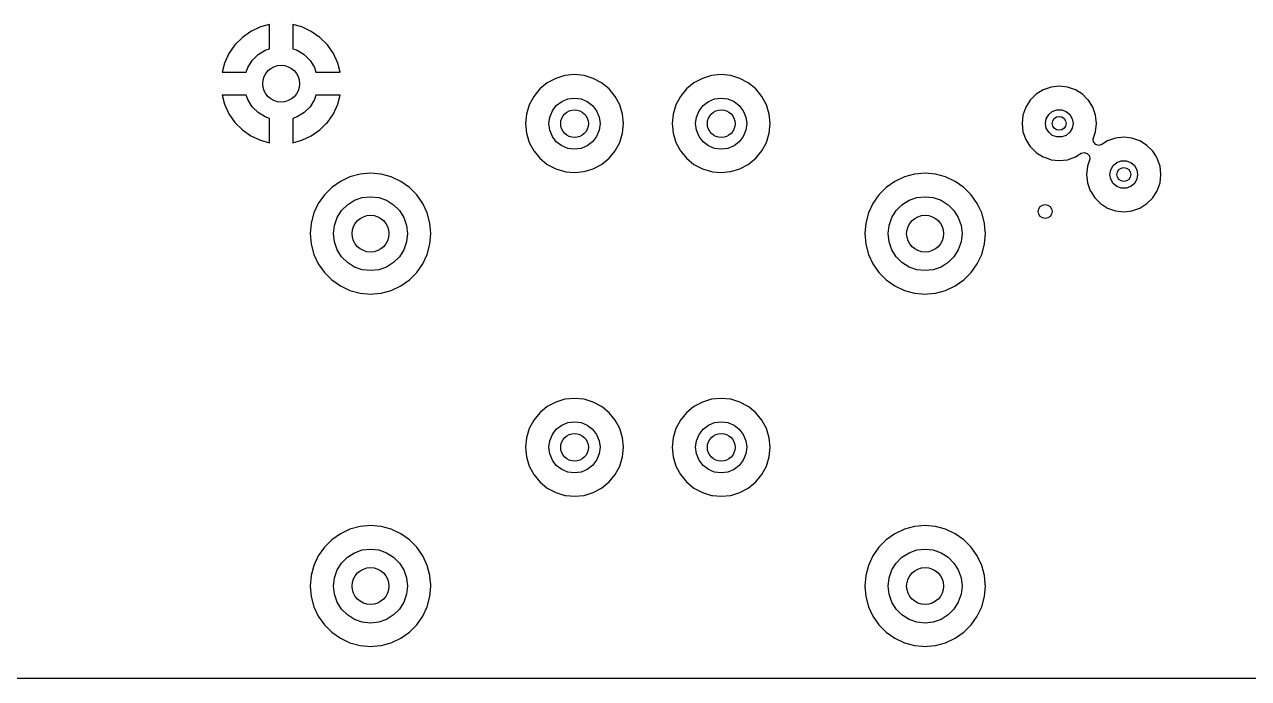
# Model space of a CAD drawing. Extents: x 2.85 to 10.26, y -4.55 to -2.42.
# Drawn here: x 4.666 to 5.709, y -4.547 to -3.99 of the extents above; entities that cross this region are included whole.
import ezdxf

# ---------------------------------------------------------------- set-up
doc = ezdxf.new("R2010")
doc.units = 0
doc.header["$MEASUREMENT"] = 0
doc.layers.add('BLACK', color=7, linetype='CONTINUOUS')

msp = doc.modelspace()

# ---------------------------------------------------------------- linework, layer by layer
at = {"layer": 'BLACK', "linetype": 'CONTINUOUS'}
for p, q in [((4.8669, -3.9925), (4.8587, -3.9963)), ((4.8746, -3.9904), (4.8669, -3.9925)), ((4.8746, -4.0111), (4.8746, -3.9904)), ((4.902, -3.9925), (4.8943, -3.9904)), ((4.8943, -3.9904), (4.8943, -4.0111)), ((4.9101, -3.9963), (4.902, -3.9925)), ((4.8514, -4.0014), (4.8451, -4.0077)), ((4.8587, -3.9963), (4.8514, -4.0014)), ((4.9175, -4.0014), (4.9101, -3.9963)), ((4.9238, -4.0077), (4.9175, -4.0014)), ((4.8399, -4.0151), (4.8361, -4.0232)), ((4.8451, -4.0077), (4.8399, -4.0151)), ((4.8648, -4.0161), (4.8708, -4.0124)), ((4.8708, -4.0124), (4.8746, -4.0111)), ((4.8943, -4.0111), (4.8981, -4.0124)), ((4.8981, -4.0124), (4.9041, -4.0161)), ((4.9289, -4.0151), (4.9238, -4.0077)), ((4.9327, -4.0232), (4.9289, -4.0151)), ((4.8361, -4.0232), (4.8341, -4.0309)), ((4.8361, -4.0232), (4.8361, -4.0232)), ((4.8561, -4.0271), (4.8598, -4.0211)), ((4.8598, -4.0211), (4.8648, -4.0161)), ((4.9041, -4.0161), (4.9091, -4.0211)), ((4.9091, -4.0211), (4.9128, -4.0271)), ((4.9348, -4.0309), (4.9327, -4.0232)), ((4.9327, -4.0232), (4.9327, -4.0232)), ((4.8341, -4.0309), (4.8547, -4.0309)), ((4.8341, -4.0309), (4.8341, -4.0309)), ((4.8547, -4.0309), (4.8561, -4.0271)), ((4.9128, -4.0271), (4.9141, -4.0309)), ((4.9141, -4.0309), (4.9348, -4.0309)), ((4.9348, -4.0309), (4.9348, -4.0309)), ((5.1262, -4.0339), (5.1184, -4.0363)), ((5.1344, -4.0331), (5.1262, -4.0339)), ((5.1425, -4.0339), (5.1344, -4.0331)), ((5.1451, -4.0347), (5.1425, -4.0339)), ((5.1425, -4.0339), (5.1425, -4.0339)), ((5.1425, -4.0339), (5.1425, -4.0339)), ((5.1503, -4.0363), (5.1451, -4.0347)), ((5.2512, -4.0339), (5.2434, -4.0363)), ((5.2594, -4.0331), (5.2512, -4.0339)), ((5.2675, -4.0339), (5.2594, -4.0331)), ((5.2701, -4.0347), (5.2675, -4.0339)), ((5.2675, -4.0339), (5.2675, -4.0339)), ((5.2675, -4.0339), (5.2675, -4.0339)), ((5.2753, -4.0363), (5.2701, -4.0347)), ((5.1049, -4.0453), (5.0997, -4.0516)), ((5.1112, -4.0401), (5.1049, -4.0453)), ((5.1184, -4.0363), (5.1112, -4.0401)), ((5.1112, -4.0401), (5.1112, -4.0401)), ((5.1575, -4.0401), (5.1503, -4.0363)), ((5.1638, -4.0453), (5.1575, -4.0401)), ((5.1575, -4.0401), (5.1575, -4.0401)), ((5.169, -4.0516), (5.1638, -4.0453)), ((5.2299, -4.0453), (5.2247, -4.0516)), ((5.2362, -4.0401), (5.2299, -4.0453)), ((5.2434, -4.0363), (5.2362, -4.0401)), ((5.2362, -4.0401), (5.2362, -4.0401)), ((5.2825, -4.0401), (5.2753, -4.0363)), ((5.2888, -4.0453), (5.2825, -4.0401)), ((5.2825, -4.0401), (5.2825, -4.0401)), ((5.294, -4.0516), (5.2888, -4.0453)), ((5.5337, -4.046), (5.5277, -4.0498)), ((5.5404, -4.0437), (5.5337, -4.046)), ((5.5474, -4.0429), (5.5404, -4.0437)), ((5.5404, -4.0437), (5.5404, -4.0437)), ((5.5545, -4.0437), (5.5474, -4.0429)), ((5.5474, -4.0429), (5.5474, -4.0429)), ((5.5612, -4.046), (5.5545, -4.0437)), ((5.5545, -4.0437), (5.5545, -4.0437)), ((5.5672, -4.0498), (5.5612, -4.046)), ((4.8341, -4.0506), (4.8361, -4.0583)), ((4.8547, -4.0506), (4.8341, -4.0506)), ((4.8561, -4.0544), (4.8547, -4.0506)), ((4.8598, -4.0604), (4.8561, -4.0544)), ((4.9128, -4.0544), (4.9091, -4.0604)), ((4.9141, -4.0506), (4.9128, -4.0544)), ((4.9348, -4.0506), (4.9141, -4.0506)), ((4.9327, -4.0583), (4.9348, -4.0506)), ((5.0997, -4.0516), (5.0958, -4.0588)), ((5.0997, -4.0516), (5.0997, -4.0516)), ((5.1189, -4.0594), (5.1235, -4.0559)), ((5.1235, -4.0559), (5.1287, -4.0537)), ((5.1287, -4.0537), (5.1344, -4.053)), ((5.1344, -4.053), (5.14, -4.0537)), ((5.14, -4.0537), (5.1453, -4.0559)), ((5.1453, -4.0559), (5.1498, -4.0594)), ((5.1729, -4.0588), (5.169, -4.0516)), ((5.169, -4.0516), (5.169, -4.0516)), ((5.2247, -4.0516), (5.2208, -4.0588)), ((5.2247, -4.0516), (5.2247, -4.0516)), ((5.2439, -4.0594), (5.2485, -4.0559)), ((5.2485, -4.0559), (5.2537, -4.0537)), ((5.2537, -4.0537), (5.2594, -4.053)), ((5.2594, -4.053), (5.265, -4.0537)), ((5.265, -4.0537), (5.2703, -4.0559)), ((5.2703, -4.0559), (5.2748, -4.0594)), ((5.2979, -4.0588), (5.294, -4.0516)), ((5.294, -4.0516), (5.294, -4.0516)), ((5.5226, -4.0548), (5.5189, -4.0608)), ((5.5277, -4.0498), (5.5226, -4.0548)), ((5.5719, -4.0545), (5.5672, -4.0498)), ((5.5722, -4.0548), (5.5719, -4.0545)), ((5.576, -4.0608), (5.5722, -4.0548)), ((4.8361, -4.0583), (4.8361, -4.0583)), ((4.8361, -4.0583), (4.8399, -4.0665)), ((4.8399, -4.0665), (4.8451, -4.0738)), ((4.8648, -4.0654), (4.8598, -4.0604)), ((4.8708, -4.0691), (4.8648, -4.0654)), ((4.9041, -4.0654), (4.8981, -4.0691)), ((4.9091, -4.0604), (4.9041, -4.0654)), ((4.9238, -4.0738), (4.9289, -4.0665)), ((4.9289, -4.0665), (4.9327, -4.0583)), ((4.9327, -4.0583), (4.9327, -4.0583)), ((5.0934, -4.0667), (5.0926, -4.0748)), ((5.0958, -4.0588), (5.0934, -4.0667)), ((5.1133, -4.0692), (5.1155, -4.0639)), ((5.1155, -4.0639), (5.1189, -4.0594)), ((5.1498, -4.0594), (5.1532, -4.0639)), ((5.1532, -4.0639), (5.1554, -4.0692)), ((5.1753, -4.0667), (5.1729, -4.0588)), ((5.1729, -4.0588), (5.1729, -4.0588)), ((5.1729, -4.0588), (5.1729, -4.0588)), ((5.1761, -4.0748), (5.1753, -4.0667)), ((5.2184, -4.0667), (5.2176, -4.0748)), ((5.2208, -4.0588), (5.2184, -4.0667)), ((5.2383, -4.0692), (5.2405, -4.0639)), ((5.2405, -4.0639), (5.2439, -4.0594)), ((5.2748, -4.0594), (5.2782, -4.0639)), ((5.2782, -4.0639), (5.2804, -4.0692)), ((5.3003, -4.0667), (5.2979, -4.0588)), ((5.2979, -4.0588), (5.2979, -4.0588)), ((5.2979, -4.0588), (5.2979, -4.0588)), ((5.301, -4.0746), (5.3003, -4.0667)), ((5.5189, -4.0608), (5.5165, -4.0675)), ((5.5363, -4.0706), (5.5384, -4.067)), ((5.5384, -4.067), (5.5415, -4.0644)), ((5.5415, -4.0644), (5.5454, -4.063)), ((5.5454, -4.063), (5.5495, -4.063)), ((5.5495, -4.063), (5.5533, -4.0644)), ((5.5533, -4.0644), (5.5565, -4.067)), ((5.5565, -4.067), (5.5585, -4.0706)), ((5.5769, -4.0633), (5.576, -4.0608)), ((5.5784, -4.0675), (5.5769, -4.0633)), ((4.8451, -4.0738), (4.8514, -4.0801)), ((4.8746, -4.0705), (4.8708, -4.0691)), ((4.8746, -4.0911), (4.8746, -4.0705)), ((4.8981, -4.0691), (4.8943, -4.0705)), ((4.8943, -4.0705), (4.8943, -4.0911)), ((4.9175, -4.0801), (4.9228, -4.0748)), ((4.9228, -4.0748), (4.9238, -4.0738)), ((5.0926, -4.0748), (5.0934, -4.0829)), ((5.1126, -4.0748), (5.1133, -4.0692)), ((5.1133, -4.0804), (5.1126, -4.0748)), ((5.1554, -4.0692), (5.1562, -4.0748)), ((5.1562, -4.0748), (5.1554, -4.0804)), ((5.1753, -4.0829), (5.1761, -4.0748)), ((5.2176, -4.0748), (5.2184, -4.0829)), ((5.2376, -4.0748), (5.2383, -4.0692)), ((5.2383, -4.0804), (5.2376, -4.0748)), ((5.2804, -4.0692), (5.2812, -4.0748)), ((5.2812, -4.0748), (5.2804, -4.0804)), ((5.3003, -4.0829), (5.3011, -4.0748)), ((5.3011, -4.0748), (5.301, -4.0746)), ((5.5165, -4.0675), (5.5157, -4.0746)), ((5.5157, -4.0746), (5.5165, -4.0817)), ((5.5157, -4.0746), (5.5157, -4.0746)), ((5.5165, -4.0675), (5.5165, -4.0675)), ((5.5356, -4.0746), (5.5363, -4.0706)), ((5.5363, -4.0786), (5.5356, -4.0746)), ((5.5585, -4.0706), (5.5593, -4.0746)), ((5.5593, -4.0746), (5.5585, -4.0786)), ((5.5792, -4.0746), (5.5784, -4.0675)), ((5.5784, -4.0675), (5.5784, -4.0675)), ((5.5784, -4.0817), (5.5792, -4.0746)), ((5.5792, -4.0746), (5.5792, -4.0746)), ((4.8514, -4.0801), (4.8587, -4.0853)), ((4.8587, -4.0853), (4.8669, -4.089)), ((4.902, -4.089), (4.9101, -4.0853)), ((4.9101, -4.0853), (4.9175, -4.0801)), ((5.0934, -4.0829), (5.0958, -4.0908)), ((5.1155, -4.0857), (5.1133, -4.0804)), ((5.1189, -4.0902), (5.1155, -4.0857)), ((5.1532, -4.0857), (5.1498, -4.0902)), ((5.1554, -4.0804), (5.1532, -4.0857)), ((5.1729, -4.0908), (5.1753, -4.0829)), ((5.2184, -4.0829), (5.2208, -4.0908)), ((5.2405, -4.0857), (5.2383, -4.0804)), ((5.2439, -4.0902), (5.2405, -4.0857)), ((5.2782, -4.0857), (5.2748, -4.0902)), ((5.2804, -4.0804), (5.2782, -4.0857)), ((5.2979, -4.0908), (5.3003, -4.0829)), ((5.5165, -4.0817), (5.5165, -4.0817)), ((5.5165, -4.0817), (5.5189, -4.0884)), ((5.5384, -4.0822), (5.5363, -4.0786)), ((5.5415, -4.0848), (5.5384, -4.0822)), ((5.5454, -4.0862), (5.5415, -4.0848)), ((5.5495, -4.0862), (5.5454, -4.0862)), ((5.5533, -4.0848), (5.5495, -4.0862)), ((5.5565, -4.0822), (5.5533, -4.0848)), ((5.5585, -4.0786), (5.5565, -4.0822)), ((5.5763, -4.0877), (5.5766, -4.0868)), ((5.5767, -4.0904), (5.5763, -4.0877)), ((5.5766, -4.0868), (5.5784, -4.0817)), ((5.5784, -4.0817), (5.5784, -4.0817)), ((5.5953, -4.0872), (5.5886, -4.0895)), ((5.6024, -4.0864), (5.5953, -4.0872)), ((5.5953, -4.0872), (5.5953, -4.0872)), ((5.6094, -4.0872), (5.6024, -4.0864)), ((5.6024, -4.0864), (5.6024, -4.0864)), ((5.6161, -4.0895), (5.6094, -4.0872)), ((5.6094, -4.0872), (5.6094, -4.0872)), ((4.8669, -4.089), (4.8669, -4.089)), ((4.8669, -4.089), (4.8746, -4.0911)), ((4.8746, -4.0911), (4.8746, -4.0911)), ((4.8943, -4.0911), (4.902, -4.089)), ((4.902, -4.089), (4.902, -4.089)), ((5.0958, -4.0908), (5.0997, -4.098)), ((5.0997, -4.098), (5.0997, -4.098)), ((5.0997, -4.098), (5.0997, -4.098)), ((5.0997, -4.098), (5.1, -4.0983)), ((5.1, -4.0983), (5.1049, -4.1043)), ((5.1235, -4.0937), (5.1189, -4.0902)), ((5.1287, -4.0959), (5.1235, -4.0937)), ((5.1344, -4.0966), (5.1287, -4.0959)), ((5.14, -4.0959), (5.1344, -4.0966)), ((5.1453, -4.0937), (5.14, -4.0959)), ((5.1498, -4.0902), (5.1453, -4.0937)), ((5.1638, -4.1043), (5.169, -4.098)), ((5.169, -4.098), (5.1729, -4.0908)), ((5.169, -4.098), (5.169, -4.098)), ((5.169, -4.098), (5.169, -4.098)), ((5.1729, -4.0908), (5.1729, -4.0908)), ((5.1729, -4.0908), (5.1729, -4.0908)), ((5.2208, -4.0908), (5.2247, -4.098)), ((5.2247, -4.098), (5.2247, -4.098)), ((5.2247, -4.098), (5.2247, -4.098)), ((5.2247, -4.098), (5.225, -4.0983)), ((5.225, -4.0983), (5.2299, -4.1043)), ((5.2485, -4.0937), (5.2439, -4.0902)), ((5.2537, -4.0959), (5.2485, -4.0937)), ((5.2594, -4.0966), (5.2537, -4.0959)), ((5.265, -4.0959), (5.2594, -4.0966)), ((5.2703, -4.0937), (5.265, -4.0959)), ((5.2748, -4.0902), (5.2703, -4.0937)), ((5.2888, -4.1043), (5.294, -4.098)), ((5.294, -4.098), (5.2979, -4.0908)), ((5.294, -4.098), (5.294, -4.098)), ((5.294, -4.098), (5.294, -4.098)), ((5.2979, -4.0908), (5.2979, -4.0908)), ((5.2979, -4.0908), (5.2979, -4.0908)), ((5.5189, -4.0884), (5.5215, -4.0925)), ((5.5215, -4.0925), (5.5226, -4.0944)), ((5.5226, -4.0944), (5.5277, -4.0994)), ((5.5785, -4.0925), (5.5767, -4.0904)), ((5.5811, -4.0933), (5.5785, -4.0925)), ((5.5838, -4.0926), (5.5811, -4.0933)), ((5.5886, -4.0895), (5.5838, -4.0926)), ((5.6193, -4.0915), (5.6161, -4.0895)), ((5.6221, -4.0933), (5.6193, -4.0915)), ((5.6272, -4.0983), (5.6221, -4.0933)), ((5.6283, -4.1001), (5.6272, -4.0983)), ((5.1049, -4.1043), (5.1112, -4.1095)), ((5.1575, -4.1095), (5.1638, -4.1043)), ((5.2299, -4.1043), (5.2362, -4.1095)), ((5.2825, -4.1095), (5.2888, -4.1043)), ((5.5277, -4.0994), (5.5289, -4.1002)), ((5.5289, -4.1002), (5.5323, -4.1023)), ((5.5323, -4.1023), (5.5337, -4.1032)), ((5.5337, -4.1032), (5.537, -4.1043)), ((5.537, -4.1043), (5.5404, -4.1055)), ((5.5404, -4.1055), (5.5404, -4.1055)), ((5.5404, -4.1055), (5.5474, -4.1063)), ((5.5474, -4.1063), (5.5545, -4.1055)), ((5.5474, -4.1063), (5.5474, -4.1063)), ((5.5474, -4.1063), (5.5474, -4.1063)), ((5.5545, -4.1055), (5.5612, -4.1032)), ((5.5545, -4.1055), (5.5545, -4.1055)), ((5.5545, -4.1055), (5.5545, -4.1055)), ((5.5612, -4.1032), (5.566, -4.1001)), ((5.566, -4.1001), (5.5687, -4.0994)), ((5.5687, -4.0994), (5.5713, -4.1002)), ((5.5713, -4.1002), (5.5731, -4.1023)), ((5.5733, -4.1059), (5.5714, -4.1111)), ((5.5731, -4.1023), (5.5735, -4.105)), ((5.5735, -4.105), (5.5733, -4.1059)), ((5.5933, -4.1105), (5.5965, -4.1079)), ((5.5965, -4.1079), (5.6003, -4.1065)), ((5.6003, -4.1065), (5.6044, -4.1065)), ((5.6044, -4.1065), (5.6083, -4.1079)), ((5.6083, -4.1079), (5.6114, -4.1105)), ((5.6302, -4.1032), (5.6283, -4.1001)), ((5.6309, -4.1043), (5.6302, -4.1032)), ((5.6315, -4.1059), (5.6309, -4.1043)), ((5.6333, -4.1111), (5.6315, -4.1059)), ((4.9517, -4.1179), (4.9431, -4.1202)), ((4.9606, -4.1171), (4.9517, -4.1179)), ((4.9517, -4.1179), (4.9517, -4.1179)), ((4.9696, -4.1179), (4.9606, -4.1171)), ((4.9606, -4.1171), (4.9606, -4.1171)), ((4.9782, -4.1202), (4.9696, -4.1179)), ((4.9696, -4.1179), (4.9696, -4.1179)), ((4.9696, -4.1179), (4.9696, -4.1179)), ((4.9696, -4.1179), (4.9696, -4.1179)), ((4.9696, -4.1179), (4.9696, -4.1179)), ((5.1112, -4.1095), (5.1112, -4.1095)), ((5.1112, -4.1095), (5.1184, -4.1133)), ((5.1184, -4.1133), (5.1184, -4.1133)), ((5.1184, -4.1133), (5.1184, -4.1133)), ((5.1184, -4.1133), (5.1262, -4.1157)), ((5.1262, -4.1157), (5.1262, -4.1157)), ((5.1262, -4.1157), (5.1269, -4.1158)), ((5.1269, -4.1158), (5.1344, -4.1165)), ((5.1344, -4.1165), (5.1425, -4.1157)), ((5.1425, -4.1157), (5.1503, -4.1133)), ((5.1503, -4.1133), (5.1575, -4.1095)), ((5.1503, -4.1133), (5.1503, -4.1133)), ((5.1575, -4.1095), (5.1575, -4.1095)), ((5.1575, -4.1095), (5.1575, -4.1095)), ((5.2362, -4.1095), (5.2362, -4.1095)), ((5.2362, -4.1095), (5.2434, -4.1133)), ((5.2434, -4.1133), (5.2434, -4.1133)), ((5.2434, -4.1133), (5.2434, -4.1133)), ((5.2434, -4.1133), (5.2512, -4.1157)), ((5.2512, -4.1157), (5.2512, -4.1157)), ((5.2512, -4.1157), (5.2519, -4.1158)), ((5.2519, -4.1158), (5.2594, -4.1165)), ((5.2594, -4.1165), (5.2675, -4.1157)), ((5.2675, -4.1157), (5.2753, -4.1133)), ((5.2753, -4.1133), (5.2825, -4.1095)), ((5.2753, -4.1133), (5.2753, -4.1133)), ((5.2825, -4.1095), (5.2825, -4.1095)), ((5.2825, -4.1095), (5.2825, -4.1095)), ((5.4241, -4.1179), (5.4155, -4.1202)), ((5.4331, -4.1171), (5.4241, -4.1179)), ((5.4241, -4.1179), (5.4241, -4.1179)), ((5.442, -4.1179), (5.4331, -4.1171)), ((5.4331, -4.1171), (5.4331, -4.1171)), ((5.4506, -4.1202), (5.442, -4.1179)), ((5.442, -4.1179), (5.442, -4.1179)), ((5.442, -4.1179), (5.442, -4.1179)), ((5.442, -4.1179), (5.442, -4.1179)), ((5.442, -4.1179), (5.442, -4.1179)), ((5.5714, -4.1111), (5.5706, -4.1181)), ((5.5706, -4.1181), (5.5706, -4.1181)), ((5.5706, -4.1181), (5.5714, -4.1252)), ((5.5714, -4.1111), (5.5714, -4.1111)), ((5.5906, -4.1181), (5.5913, -4.1141)), ((5.5913, -4.1221), (5.5906, -4.1181)), ((5.5913, -4.1141), (5.5933, -4.1105)), ((5.6114, -4.1105), (5.6135, -4.1141)), ((5.6135, -4.1141), (5.6142, -4.1181)), ((5.6142, -4.1181), (5.6135, -4.1221)), ((5.6341, -4.1181), (5.6333, -4.1111)), ((5.6333, -4.1111), (5.6333, -4.1111)), ((5.6333, -4.1252), (5.6341, -4.1181)), ((5.6341, -4.1181), (5.6341, -4.1181)), ((4.9276, -4.1291), (4.9213, -4.1355)), ((4.9349, -4.124), (4.9276, -4.1291)), ((4.9431, -4.1202), (4.9349, -4.124)), ((4.9349, -4.124), (4.9349, -4.124)), ((4.9431, -4.1202), (4.9431, -4.1202)), ((4.9863, -4.124), (4.9782, -4.1202)), ((4.9782, -4.1202), (4.9782, -4.1202)), ((4.9937, -4.1291), (4.9863, -4.124)), ((4.9863, -4.124), (4.9863, -4.124)), ((5, -4.1355), (4.9937, -4.1291)), ((5.4, -4.1291), (5.3937, -4.1355)), ((5.4074, -4.124), (5.4, -4.1291)), ((5.4155, -4.1202), (5.4074, -4.124)), ((5.4074, -4.124), (5.4074, -4.124)), ((5.4155, -4.1202), (5.4155, -4.1202)), ((5.4588, -4.124), (5.4506, -4.1202)), ((5.4506, -4.1202), (5.4506, -4.1202)), ((5.4661, -4.1291), (5.4588, -4.124)), ((5.4588, -4.124), (5.4588, -4.124)), ((5.4724, -4.1355), (5.4661, -4.1291)), ((5.5714, -4.1252), (5.5714, -4.1252)), ((5.5714, -4.1252), (5.5738, -4.1319)), ((5.5933, -4.1257), (5.5913, -4.1221)), ((5.5965, -4.1283), (5.5933, -4.1257)), ((5.6003, -4.1297), (5.5965, -4.1283)), ((5.6044, -4.1297), (5.6003, -4.1297)), ((5.6083, -4.1283), (5.6044, -4.1297)), ((5.6114, -4.1257), (5.6083, -4.1283)), ((5.6135, -4.1221), (5.6114, -4.1257)), ((5.6309, -4.1319), (5.6333, -4.1252)), ((5.6333, -4.1252), (5.6333, -4.1252)), ((4.9213, -4.1355), (4.9161, -4.1428)), ((4.941, -4.1439), (4.947, -4.1401)), ((4.947, -4.1401), (4.9536, -4.1378)), ((4.9536, -4.1378), (4.9606, -4.137)), ((4.9606, -4.137), (4.9676, -4.1378)), ((4.9676, -4.1378), (4.9743, -4.1401)), ((4.9743, -4.1401), (4.9803, -4.1439)), ((5.0051, -4.1428), (5, -4.1355)), ((5, -4.1355), (5, -4.1355)), ((5.3937, -4.1355), (5.3886, -4.1428)), ((5.4134, -4.1439), (5.4194, -4.1401)), ((5.4194, -4.1401), (5.4261, -4.1378)), ((5.4261, -4.1378), (5.4331, -4.137)), ((5.4331, -4.137), (5.4401, -4.1378)), ((5.4401, -4.1378), (5.4467, -4.1401)), ((5.4467, -4.1401), (5.4527, -4.1439)), ((5.4776, -4.1428), (5.4724, -4.1355)), ((5.4724, -4.1355), (5.4724, -4.1355)), ((5.5738, -4.1319), (5.5743, -4.1327)), ((5.5743, -4.1327), (5.5776, -4.1379)), ((5.5776, -4.1379), (5.5826, -4.1429)), ((5.6221, -4.1429), (5.6272, -4.1379)), ((5.6272, -4.1379), (5.6309, -4.1319)), ((4.9161, -4.1428), (4.9123, -4.1509)), ((4.9161, -4.1428), (4.9161, -4.1428)), ((4.9323, -4.1548), (4.936, -4.1489)), ((4.936, -4.1489), (4.941, -4.1439)), ((4.9803, -4.1439), (4.9853, -4.1489)), ((4.9853, -4.1489), (4.989, -4.1548)), ((5.0089, -4.1509), (5.0051, -4.1428)), ((5.3886, -4.1428), (5.3848, -4.1509)), ((5.3886, -4.1428), (5.3886, -4.1428)), ((5.4047, -4.1548), (5.4084, -4.1489)), ((5.4084, -4.1489), (5.4134, -4.1439)), ((5.4527, -4.1439), (5.4577, -4.1489)), ((5.4577, -4.1489), (5.4614, -4.1548)), ((5.4814, -4.1509), (5.4776, -4.1428)), ((5.5826, -4.1429), (5.5886, -4.1467)), ((5.5886, -4.1467), (5.5953, -4.149)), ((5.5953, -4.149), (5.5953, -4.149)), ((5.5953, -4.149), (5.6024, -4.1498)), ((5.6024, -4.1498), (5.6094, -4.149)), ((5.6024, -4.1498), (5.6024, -4.1498)), ((5.6024, -4.1498), (5.6024, -4.1498)), ((5.6094, -4.149), (5.6161, -4.1467)), ((5.6094, -4.149), (5.6094, -4.149)), ((5.6094, -4.149), (5.6094, -4.149)), ((5.6161, -4.1467), (5.6221, -4.1429)), ((4.91, -4.1596), (4.9092, -4.1685)), ((4.9123, -4.1509), (4.91, -4.1596)), ((4.91, -4.1596), (4.91, -4.1596)), ((4.9123, -4.1509), (4.9123, -4.1509)), ((4.9299, -4.1615), (4.9323, -4.1548)), ((4.989, -4.1548), (4.9913, -4.1615)), ((5.0112, -4.1596), (5.0089, -4.1509)), ((5.012, -4.1685), (5.0112, -4.1596)), ((5.3825, -4.1596), (5.3817, -4.1685)), ((5.3848, -4.1509), (5.3825, -4.1596)), ((5.3825, -4.1596), (5.3825, -4.1596)), ((5.3848, -4.1509), (5.3848, -4.1509)), ((5.4024, -4.1615), (5.4047, -4.1548)), ((5.4614, -4.1548), (5.4638, -4.1615)), ((5.4837, -4.1596), (5.4814, -4.1509)), ((5.484, -4.1636), (5.4837, -4.1596)), ((4.9092, -4.1685), (4.91, -4.1774)), ((4.9092, -4.1685), (4.9092, -4.1685)), ((4.9291, -4.1685), (4.9299, -4.1615)), ((4.9299, -4.1755), (4.9291, -4.1685)), ((4.9913, -4.1615), (4.9921, -4.1685)), ((4.9921, -4.1685), (4.9913, -4.1755)), ((5.0112, -4.1774), (5.012, -4.1685)), ((5.012, -4.1685), (5.012, -4.1685)), ((5.3817, -4.1685), (5.3825, -4.1774)), ((5.3817, -4.1685), (5.3817, -4.1685)), ((5.4016, -4.1685), (5.4024, -4.1615)), ((5.4024, -4.1755), (5.4016, -4.1685)), ((5.4638, -4.1615), (5.4646, -4.1685)), ((5.4646, -4.1685), (5.4638, -4.1755)), ((5.4837, -4.1774), (5.4845, -4.1685)), ((5.4845, -4.1685), (5.484, -4.1636)), ((4.91, -4.1774), (4.91, -4.1774)), ((4.91, -4.1774), (4.9123, -4.1861)), ((4.9323, -4.1822), (4.9299, -4.1755)), ((4.936, -4.1881), (4.9323, -4.1822)), ((4.989, -4.1822), (4.9853, -4.1881)), ((4.9913, -4.1755), (4.989, -4.1822)), ((5.0089, -4.1861), (5.0112, -4.1774)), ((5.3825, -4.1774), (5.3825, -4.1774)), ((5.3825, -4.1774), (5.3848, -4.1861)), ((5.4047, -4.1822), (5.4024, -4.1755)), ((5.4084, -4.1881), (5.4047, -4.1822)), ((5.4614, -4.1822), (5.4577, -4.1881)), ((5.4638, -4.1755), (5.4614, -4.1822)), ((5.4814, -4.1861), (5.4837, -4.1774)), ((4.9123, -4.1861), (4.9123, -4.1861)), ((4.9123, -4.1861), (4.9161, -4.1942)), ((4.941, -4.1931), (4.936, -4.1881)), ((4.9853, -4.1881), (4.9803, -4.1931)), ((5.0051, -4.1942), (5.0089, -4.1861)), ((5.3848, -4.1861), (5.3848, -4.1861)), ((5.3848, -4.1861), (5.3886, -4.1942)), ((5.4134, -4.1931), (5.4084, -4.1881)), ((5.4577, -4.1881), (5.4527, -4.1931)), ((5.4776, -4.1942), (5.4814, -4.1861)), ((4.9161, -4.1942), (4.9161, -4.1942)), ((4.9161, -4.1942), (4.9213, -4.2015)), ((4.9213, -4.2015), (4.9276, -4.2079)), ((4.947, -4.1969), (4.941, -4.1931)), ((4.9536, -4.1992), (4.947, -4.1969)), ((4.9606, -4.2), (4.9536, -4.1992)), ((4.9676, -4.1992), (4.9606, -4.2)), ((4.9743, -4.1969), (4.9676, -4.1992)), ((4.9803, -4.1931), (4.9743, -4.1969)), ((4.9937, -4.2079), (5, -4.2015)), ((5, -4.2015), (5.0051, -4.1942)), ((5.3886, -4.1942), (5.3886, -4.1942)), ((5.3886, -4.1942), (5.3937, -4.2015)), ((5.3937, -4.2015), (5.4, -4.2079)), ((5.4194, -4.1969), (5.4134, -4.1931)), ((5.4261, -4.1992), (5.4194, -4.1969)), ((5.4331, -4.2), (5.4261, -4.1992)), ((5.4401, -4.1992), (5.4331, -4.2)), ((5.4467, -4.1969), (5.4401, -4.1992)), ((5.4527, -4.1931), (5.4467, -4.1969)), ((5.4661, -4.2079), (5.4724, -4.2015)), ((5.4724, -4.2015), (5.4776, -4.1942)), ((4.9276, -4.2079), (4.9276, -4.2079)), ((4.9276, -4.2079), (4.9349, -4.213)), ((4.9349, -4.213), (4.9431, -4.2168)), ((4.9782, -4.2168), (4.9863, -4.213)), ((4.9863, -4.213), (4.9937, -4.2079)), ((5.4, -4.2079), (5.4, -4.2079)), ((5.4, -4.2079), (5.4074, -4.213)), ((5.4074, -4.213), (5.4155, -4.2168)), ((5.4506, -4.2168), (5.4588, -4.213)), ((5.4588, -4.213), (5.4661, -4.2079)), ((4.9431, -4.2168), (4.9517, -4.2191)), ((4.9517, -4.2191), (4.9581, -4.2197)), ((4.9581, -4.2197), (4.9606, -4.2199)), ((4.9606, -4.2199), (4.9629, -4.2197)), ((4.9606, -4.2199), (4.9606, -4.2199)), ((4.9606, -4.2199), (4.9606, -4.2199)), ((4.9629, -4.2197), (4.9696, -4.2191)), ((4.9696, -4.2191), (4.9782, -4.2168)), ((5.4155, -4.2168), (5.4241, -4.2191)), ((5.4241, -4.2191), (5.4305, -4.2197)), ((5.4305, -4.2197), (5.4331, -4.2199)), ((5.4331, -4.2199), (5.4353, -4.2197)), ((5.4331, -4.2199), (5.4331, -4.2199)), ((5.4331, -4.2199), (5.4331, -4.2199)), ((5.4353, -4.2197), (5.442, -4.2191)), ((5.442, -4.2191), (5.4506, -4.2168)), ((5.1112, -4.3157), (5.1049, -4.3209)), ((5.1184, -4.3119), (5.1112, -4.3157)), ((5.1112, -4.3157), (5.1112, -4.3157)), ((5.1262, -4.3095), (5.1184, -4.3119)), ((5.1344, -4.3087), (5.1262, -4.3095)), ((5.1425, -4.3095), (5.1344, -4.3087)), ((5.1461, -4.3106), (5.1425, -4.3095)), ((5.1425, -4.3095), (5.1425, -4.3095)), ((5.1425, -4.3095), (5.1425, -4.3095)), ((5.1503, -4.3119), (5.1461, -4.3106)), ((5.1575, -4.3157), (5.1503, -4.3119)), ((5.1583, -4.3163), (5.1575, -4.3157)), ((5.1575, -4.3157), (5.1575, -4.3157)), ((5.1575, -4.3157), (5.1575, -4.3157)), ((5.1638, -4.3209), (5.1583, -4.3163)), ((5.2362, -4.3157), (5.2299, -4.3209)), ((5.2434, -4.3119), (5.2362, -4.3157)), ((5.2362, -4.3157), (5.2362, -4.3157)), ((5.2512, -4.3095), (5.2434, -4.3119)), ((5.2594, -4.3087), (5.2512, -4.3095)), ((5.2675, -4.3095), (5.2594, -4.3087)), ((5.2711, -4.3106), (5.2675, -4.3095)), ((5.2675, -4.3095), (5.2675, -4.3095)), ((5.2675, -4.3095), (5.2675, -4.3095)), ((5.2753, -4.3119), (5.2711, -4.3106)), ((5.2825, -4.3157), (5.2753, -4.3119)), ((5.2833, -4.3163), (5.2825, -4.3157)), ((5.2825, -4.3157), (5.2825, -4.3157)), ((5.2825, -4.3157), (5.2825, -4.3157)), ((5.2888, -4.3209), (5.2833, -4.3163)), ((5.0997, -4.3272), (5.0958, -4.3344)), ((5.1049, -4.3209), (5.0997, -4.3272)), ((5.0997, -4.3272), (5.0997, -4.3272)), ((5.169, -4.3272), (5.1638, -4.3209)), ((5.1729, -4.3344), (5.169, -4.3272)), ((5.169, -4.3272), (5.169, -4.3272)), ((5.2247, -4.3272), (5.2208, -4.3344)), ((5.2299, -4.3209), (5.2247, -4.3272)), ((5.2247, -4.3272), (5.2247, -4.3272)), ((5.294, -4.3272), (5.2888, -4.3209)), ((5.2979, -4.3344), (5.294, -4.3272)), ((5.294, -4.3272), (5.294, -4.3272)), ((5.0958, -4.3344), (5.0934, -4.3423)), ((5.1155, -4.3395), (5.1189, -4.335)), ((5.1189, -4.335), (5.1235, -4.3315)), ((5.1235, -4.3315), (5.1287, -4.3293)), ((5.1287, -4.3293), (5.1344, -4.3286)), ((5.1344, -4.3286), (5.14, -4.3293)), ((5.14, -4.3293), (5.1453, -4.3315)), ((5.1453, -4.3315), (5.1498, -4.335)), ((5.1498, -4.335), (5.1532, -4.3395)), ((5.1753, -4.3423), (5.1729, -4.3344)), ((5.1729, -4.3344), (5.1729, -4.3344)), ((5.1729, -4.3344), (5.1729, -4.3344)), ((5.2208, -4.3344), (5.2184, -4.3423)), ((5.2405, -4.3395), (5.2439, -4.335)), ((5.2439, -4.335), (5.2485, -4.3315)), ((5.2485, -4.3315), (5.2537, -4.3293)), ((5.2537, -4.3293), (5.2594, -4.3286)), ((5.2594, -4.3286), (5.265, -4.3293)), ((5.265, -4.3293), (5.2703, -4.3315)), ((5.2703, -4.3315), (5.2748, -4.335)), ((5.2748, -4.335), (5.2782, -4.3395)), ((5.3003, -4.3423), (5.2979, -4.3344)), ((5.2979, -4.3344), (5.2979, -4.3344)), ((5.2979, -4.3344), (5.2979, -4.3344)), ((5.0934, -4.3423), (5.0926, -4.3504)), ((5.1126, -4.3504), (5.1133, -4.3448)), ((5.1133, -4.3448), (5.1155, -4.3395)), ((5.1532, -4.3395), (5.1554, -4.3448)), ((5.1554, -4.3448), (5.1562, -4.3504)), ((5.1761, -4.3504), (5.1753, -4.3423)), ((5.2184, -4.3423), (5.2176, -4.3504)), ((5.2376, -4.3504), (5.2383, -4.3448)), ((5.2383, -4.3448), (5.2405, -4.3395)), ((5.2782, -4.3395), (5.2804, -4.3448)), ((5.2804, -4.3448), (5.2812, -4.3504)), ((5.3011, -4.3504), (5.3003, -4.3423)), ((5.0926, -4.3504), (5.0934, -4.3585)), ((5.0934, -4.3585), (5.0958, -4.3664)), ((5.1133, -4.356), (5.1126, -4.3504)), ((5.1155, -4.3613), (5.1133, -4.356)), ((5.1554, -4.356), (5.1532, -4.3613)), ((5.1562, -4.3504), (5.1554, -4.356)), ((5.1729, -4.3664), (5.1753, -4.3585)), ((5.1753, -4.3585), (5.1761, -4.3504)), ((5.2176, -4.3504), (5.2184, -4.3585)), ((5.2184, -4.3585), (5.2208, -4.3664)), ((5.2383, -4.356), (5.2376, -4.3504)), ((5.2405, -4.3613), (5.2383, -4.356)), ((5.2804, -4.356), (5.2782, -4.3613)), ((5.2812, -4.3504), (5.2804, -4.356)), ((5.2979, -4.3664), (5.3003, -4.3585)), ((5.3003, -4.3585), (5.3011, -4.3504)), ((5.0958, -4.3664), (5.0997, -4.3736)), ((5.1189, -4.3658), (5.1155, -4.3613)), ((5.1235, -4.3693), (5.1189, -4.3658)), ((5.1287, -4.3715), (5.1235, -4.3693)), ((5.1453, -4.3693), (5.14, -4.3715)), ((5.1498, -4.3658), (5.1453, -4.3693)), ((5.1532, -4.3613), (5.1498, -4.3658)), ((5.169, -4.3736), (5.1729, -4.3664)), ((5.1729, -4.3664), (5.1729, -4.3664)), ((5.1729, -4.3664), (5.1729, -4.3664)), ((5.2208, -4.3664), (5.2247, -4.3736)), ((5.2439, -4.3658), (5.2405, -4.3613)), ((5.2485, -4.3693), (5.2439, -4.3658)), ((5.2537, -4.3715), (5.2485, -4.3693)), ((5.2703, -4.3693), (5.265, -4.3715)), ((5.2748, -4.3658), (5.2703, -4.3693)), ((5.2782, -4.3613), (5.2748, -4.3658)), ((5.294, -4.3736), (5.2979, -4.3664)), ((5.2979, -4.3664), (5.2979, -4.3664)), ((5.2979, -4.3664), (5.2979, -4.3664)), ((5.0997, -4.3736), (5.0997, -4.3736)), ((5.0997, -4.3736), (5.1049, -4.3799)), ((5.1049, -4.3799), (5.1112, -4.3851)), ((5.1344, -4.3722), (5.1287, -4.3715)), ((5.14, -4.3715), (5.1344, -4.3722)), ((5.1575, -4.3851), (5.1638, -4.3799)), ((5.1638, -4.3799), (5.169, -4.3736)), ((5.169, -4.3736), (5.169, -4.3736)), ((5.169, -4.3736), (5.169, -4.3736)), ((5.2247, -4.3736), (5.2247, -4.3736)), ((5.2247, -4.3736), (5.2299, -4.3799)), ((5.2299, -4.3799), (5.2362, -4.3851)), ((5.2594, -4.3722), (5.2537, -4.3715)), ((5.265, -4.3715), (5.2594, -4.3722)), ((5.2825, -4.3851), (5.2888, -4.3799)), ((5.2888, -4.3799), (5.2926, -4.3753)), ((5.2926, -4.3753), (5.294, -4.3736)), ((5.294, -4.3736), (5.294, -4.3736)), ((5.294, -4.3736), (5.294, -4.3736)), ((5.1112, -4.3851), (5.1112, -4.3851)), ((5.1112, -4.3851), (5.1184, -4.3889)), ((5.1184, -4.3889), (5.1184, -4.3889)), ((5.1184, -4.3889), (5.1184, -4.3889)), ((5.1184, -4.3889), (5.1262, -4.3913)), ((5.1425, -4.3913), (5.1503, -4.3889)), ((5.1503, -4.3889), (5.1575, -4.3851)), ((5.1503, -4.3889), (5.1503, -4.3889)), ((5.1575, -4.3851), (5.1575, -4.3851)), ((5.1575, -4.3851), (5.1575, -4.3851)), ((5.2362, -4.3851), (5.2362, -4.3851)), ((5.2362, -4.3851), (5.2434, -4.3889)), ((5.2434, -4.3889), (5.2434, -4.3889)), ((5.2434, -4.3889), (5.2434, -4.3889)), ((5.2434, -4.3889), (5.2512, -4.3913)), ((5.2675, -4.3913), (5.2753, -4.3889)), ((5.2753, -4.3889), (5.2825, -4.3851)), ((5.2753, -4.3889), (5.2753, -4.3889)), ((5.2825, -4.3851), (5.2825, -4.3851)), ((5.2825, -4.3851), (5.2825, -4.3851)), ((5.1262, -4.3913), (5.1262, -4.3913)), ((5.1262, -4.3913), (5.1269, -4.3914)), ((5.1269, -4.3914), (5.1344, -4.3921)), ((5.1344, -4.3921), (5.1425, -4.3913)), ((5.2512, -4.3913), (5.2512, -4.3913)), ((5.2512, -4.3913), (5.2519, -4.3914)), ((5.2519, -4.3914), (5.2594, -4.3921)), ((5.2594, -4.3921), (5.2675, -4.3913)), ((4.9431, -4.4202), (4.9349, -4.424)), ((4.9517, -4.4179), (4.9431, -4.4202)), ((4.9431, -4.4202), (4.9431, -4.4202)), ((4.9606, -4.4171), (4.9517, -4.4179)), ((4.9517, -4.4179), (4.9517, -4.4179)), ((4.9696, -4.4179), (4.9606, -4.4171)), ((4.9606, -4.4171), (4.9606, -4.4171)), ((4.9782, -4.4202), (4.9696, -4.4179)), ((4.9696, -4.4179), (4.9696, -4.4179)), ((4.9696, -4.4179), (4.9696, -4.4179)), ((4.9696, -4.4179), (4.9696, -4.4179)), ((4.9696, -4.4179), (4.9696, -4.4179)), ((4.9863, -4.424), (4.9782, -4.4202)), ((4.9782, -4.4202), (4.9782, -4.4202)), ((5.4155, -4.4202), (5.4074, -4.424)), ((5.4241, -4.4179), (5.4155, -4.4202)), ((5.4155, -4.4202), (5.4155, -4.4202)), ((5.4331, -4.4171), (5.4241, -4.4179)), ((5.4241, -4.4179), (5.4241, -4.4179)), ((5.442, -4.4179), (5.4331, -4.4171)), ((5.4331, -4.4171), (5.4331, -4.4171)), ((5.4506, -4.4202), (5.442, -4.4179)), ((5.442, -4.4179), (5.442, -4.4179)), ((5.442, -4.4179), (5.442, -4.4179)), ((5.442, -4.4179), (5.442, -4.4179)), ((5.442, -4.4179), (5.442, -4.4179)), ((5.4588, -4.424), (5.4506, -4.4202)), ((5.4506, -4.4202), (5.4506, -4.4202)), ((4.9276, -4.4291), (4.9213, -4.4355)), ((4.9349, -4.424), (4.9276, -4.4291)), ((4.9349, -4.424), (4.9349, -4.424)), ((4.9937, -4.4291), (4.9863, -4.424)), ((4.9863, -4.424), (4.9863, -4.424)), ((5, -4.4355), (4.9937, -4.4291)), ((5.4, -4.4291), (5.3937, -4.4355)), ((5.4074, -4.424), (5.4, -4.4291)), ((5.4074, -4.424), (5.4074, -4.424)), ((5.4661, -4.4291), (5.4588, -4.424)), ((5.4588, -4.424), (5.4588, -4.424)), ((5.4665, -4.4295), (5.4661, -4.4291)), ((5.4724, -4.4355), (5.4665, -4.4295)), ((4.9161, -4.4428), (4.9123, -4.4509)), ((4.9213, -4.4355), (4.9161, -4.4428)), ((4.9161, -4.4428), (4.9161, -4.4428)), ((4.941, -4.4439), (4.947, -4.4401)), ((4.947, -4.4401), (4.9536, -4.4378)), ((4.9536, -4.4378), (4.9606, -4.437)), ((4.9606, -4.437), (4.9676, -4.4378)), ((4.9676, -4.4378), (4.9743, -4.4401)), ((4.9743, -4.4401), (4.9803, -4.4439)), ((5.0051, -4.4428), (5, -4.4355)), ((5, -4.4355), (5, -4.4355)), ((5.0089, -4.4509), (5.0051, -4.4428)), ((5.3886, -4.4428), (5.3848, -4.4509)), ((5.3937, -4.4355), (5.3886, -4.4428)), ((5.3886, -4.4428), (5.3886, -4.4428)), ((5.4134, -4.4439), (5.4194, -4.4401)), ((5.4194, -4.4401), (5.4261, -4.4378)), ((5.4261, -4.4378), (5.4331, -4.437)), ((5.4331, -4.437), (5.4401, -4.4378)), ((5.4401, -4.4378), (5.4467, -4.4401)), ((5.4467, -4.4401), (5.4527, -4.4439)), ((5.4776, -4.4428), (5.4724, -4.4355)), ((5.4724, -4.4355), (5.4724, -4.4355)), ((5.4814, -4.4509), (5.4776, -4.4428)), ((4.9123, -4.4509), (4.91, -4.4596)), ((4.9123, -4.4509), (4.9123, -4.4509)), ((4.9323, -4.4548), (4.936, -4.4489)), ((4.936, -4.4489), (4.941, -4.4439)), ((4.9803, -4.4439), (4.9853, -4.4489)), ((4.9853, -4.4489), (4.989, -4.4548)), ((5.0112, -4.4596), (5.0089, -4.4509)), ((5.3848, -4.4509), (5.3825, -4.4596)), ((5.3848, -4.4509), (5.3848, -4.4509)), ((5.4047, -4.4548), (5.4084, -4.4489)), ((5.4084, -4.4489), (5.4134, -4.4439)), ((5.4527, -4.4439), (5.4577, -4.4489)), ((5.4577, -4.4489), (5.4614, -4.4548)), ((5.4837, -4.4596), (5.4814, -4.4509)), ((4.91, -4.4596), (4.9092, -4.4685)), ((4.91, -4.4596), (4.91, -4.4596)), ((4.9291, -4.4685), (4.9299, -4.4615)), ((4.9299, -4.4615), (4.9323, -4.4548)), ((4.989, -4.4548), (4.9913, -4.4615)), ((4.9913, -4.4615), (4.9921, -4.4685)), ((5.0118, -4.466), (5.0112, -4.4596)), ((5.3825, -4.4596), (5.3817, -4.4685)), ((5.3825, -4.4596), (5.3825, -4.4596)), ((5.4016, -4.4685), (5.4024, -4.4615)), ((5.4024, -4.4615), (5.4047, -4.4548)), ((5.4614, -4.4548), (5.4638, -4.4615)), ((5.4638, -4.4615), (5.4646, -4.4685)), ((5.4842, -4.466), (5.4837, -4.4596)), ((4.9092, -4.4685), (4.91, -4.4774)), ((4.9092, -4.4685), (4.9092, -4.4685)), ((4.9299, -4.4755), (4.9291, -4.4685)), ((4.9921, -4.4685), (4.9913, -4.4755)), ((5.0112, -4.4774), (5.012, -4.4685)), ((5.0119, -4.4665), (5.0118, -4.466)), ((5.012, -4.4685), (5.0119, -4.4665)), ((5.012, -4.4685), (5.012, -4.4685)), ((5.3817, -4.4685), (5.3825, -4.4774)), ((5.3817, -4.4685), (5.3817, -4.4685)), ((5.4024, -4.4755), (5.4016, -4.4685)), ((5.4646, -4.4685), (5.4638, -4.4755)), ((5.4837, -4.4774), (5.4845, -4.4685)), ((5.4843, -4.4665), (5.4842, -4.466)), ((5.4845, -4.4685), (5.4843, -4.4665)), ((4.91, -4.4774), (4.91, -4.4774)), ((4.91, -4.4774), (4.9123, -4.4861)), ((4.9323, -4.4822), (4.9299, -4.4755)), ((4.936, -4.4881), (4.9323, -4.4822)), ((4.989, -4.4822), (4.9853, -4.4881)), ((4.9913, -4.4755), (4.989, -4.4822)), ((5.0089, -4.4861), (5.0112, -4.4774)), ((5.3825, -4.4774), (5.3825, -4.4774)), ((5.3825, -4.4774), (5.3848, -4.4861)), ((5.4047, -4.4822), (5.4024, -4.4755)), ((5.4084, -4.4881), (5.4047, -4.4822)), ((5.4614, -4.4822), (5.4577, -4.4881)), ((5.4638, -4.4755), (5.4614, -4.4822)), ((5.4814, -4.4861), (5.4837, -4.4774)), ((4.9123, -4.4861), (4.9123, -4.4861)), ((4.9123, -4.4861), (4.9161, -4.4942)), ((4.9161, -4.4942), (4.9161, -4.4942)), ((4.9161, -4.4942), (4.9213, -4.5015)), ((4.941, -4.4931), (4.936, -4.4881)), ((4.947, -4.4969), (4.941, -4.4931)), ((4.9803, -4.4931), (4.9743, -4.4969)), ((4.9853, -4.4881), (4.9803, -4.4931)), ((5, -4.5015), (5.0051, -4.4942)), ((5.0051, -4.4942), (5.0089, -4.4861)), ((5.3848, -4.4861), (5.3848, -4.4861)), ((5.3848, -4.4861), (5.3886, -4.4942)), ((5.3886, -4.4942), (5.3886, -4.4942)), ((5.3886, -4.4942), (5.3937, -4.5015)), ((5.4134, -4.4931), (5.4084, -4.4881)), ((5.4194, -4.4969), (5.4134, -4.4931)), ((5.4527, -4.4931), (5.4467, -4.4969)), ((5.4577, -4.4881), (5.4527, -4.4931)), ((5.4724, -4.5015), (5.4776, -4.4942)), ((5.4776, -4.4942), (5.4814, -4.4861)), ((4.9213, -4.5015), (4.9276, -4.5079)), ((4.9536, -4.4992), (4.947, -4.4969)), ((4.9606, -4.5), (4.9536, -4.4992)), ((4.9676, -4.4992), (4.9606, -4.5)), ((4.9743, -4.4969), (4.9676, -4.4992)), ((4.9937, -4.5079), (5, -4.5015)), ((5.3937, -4.5015), (5.4, -4.5079)), ((5.4261, -4.4992), (5.4194, -4.4969)), ((5.4331, -4.5), (5.4261, -4.4992)), ((5.4401, -4.4992), (5.4331, -4.5)), ((5.4467, -4.4969), (5.4401, -4.4992)), ((5.4661, -4.5079), (5.4724, -4.5015)), ((4.9276, -4.5079), (4.9276, -4.5079)), ((4.9276, -4.5079), (4.9349, -4.513)), ((4.9349, -4.513), (4.9431, -4.5168)), ((4.9782, -4.5168), (4.9863, -4.513)), ((4.9863, -4.513), (4.9937, -4.5079)), ((5.4, -4.5079), (5.4, -4.5079)), ((5.4, -4.5079), (5.4074, -4.513)), ((5.4074, -4.513), (5.4155, -4.5168)), ((5.4506, -4.5168), (5.4588, -4.513)), ((5.4588, -4.513), (5.4661, -4.5079)), ((4.9431, -4.5168), (4.9517, -4.5191)), ((4.9517, -4.5191), (4.9581, -4.5197)), ((4.9581, -4.5197), (4.9606, -4.5199)), ((4.9606, -4.5199), (4.9629, -4.5197)), ((4.9606, -4.5199), (4.9606, -4.5199)), ((4.9606, -4.5199), (4.9606, -4.5199)), ((4.9629, -4.5197), (4.9696, -4.5191)), ((4.9696, -4.5191), (4.9782, -4.5168)), ((5.4155, -4.5168), (5.4241, -4.5191)), ((5.4241, -4.5191), (5.4305, -4.5197)), ((5.4305, -4.5197), (5.4331, -4.5199)), ((5.4331, -4.5199), (5.4353, -4.5197)), ((5.4331, -4.5199), (5.4331, -4.5199)), ((5.4331, -4.5199), (5.4331, -4.5199)), ((5.4353, -4.5197), (5.442, -4.5191)), ((5.442, -4.5191), (5.4506, -4.5168)), ((10.118, -4.5472), (2.9922, -4.5472))]:
    msp.add_line(p, q, dxfattribs=at)
at = {"layer": 'BLACK'}
for centre, radius in [((4.8844, -4.0408), 0.0157), ((5.1344, -4.0748), 0.0118), ((5.2594, -4.0748), 0.0118), ((5.5474, -4.0746), 0.00591), ((5.6024, -4.1181), 0.00591), ((5.5354, -4.1496), 0.00591), ((4.9606, -4.1685), 0.0157), ((5.4331, -4.1685), 0.0157), ((5.1344, -4.3504), 0.0118), ((5.2594, -4.3504), 0.0118), ((4.9606, -4.4685), 0.0157), ((5.4331, -4.4685), 0.0157)]:
    msp.add_circle(centre, radius, dxfattribs=at)

doc.saveas('drawing.dxf')
